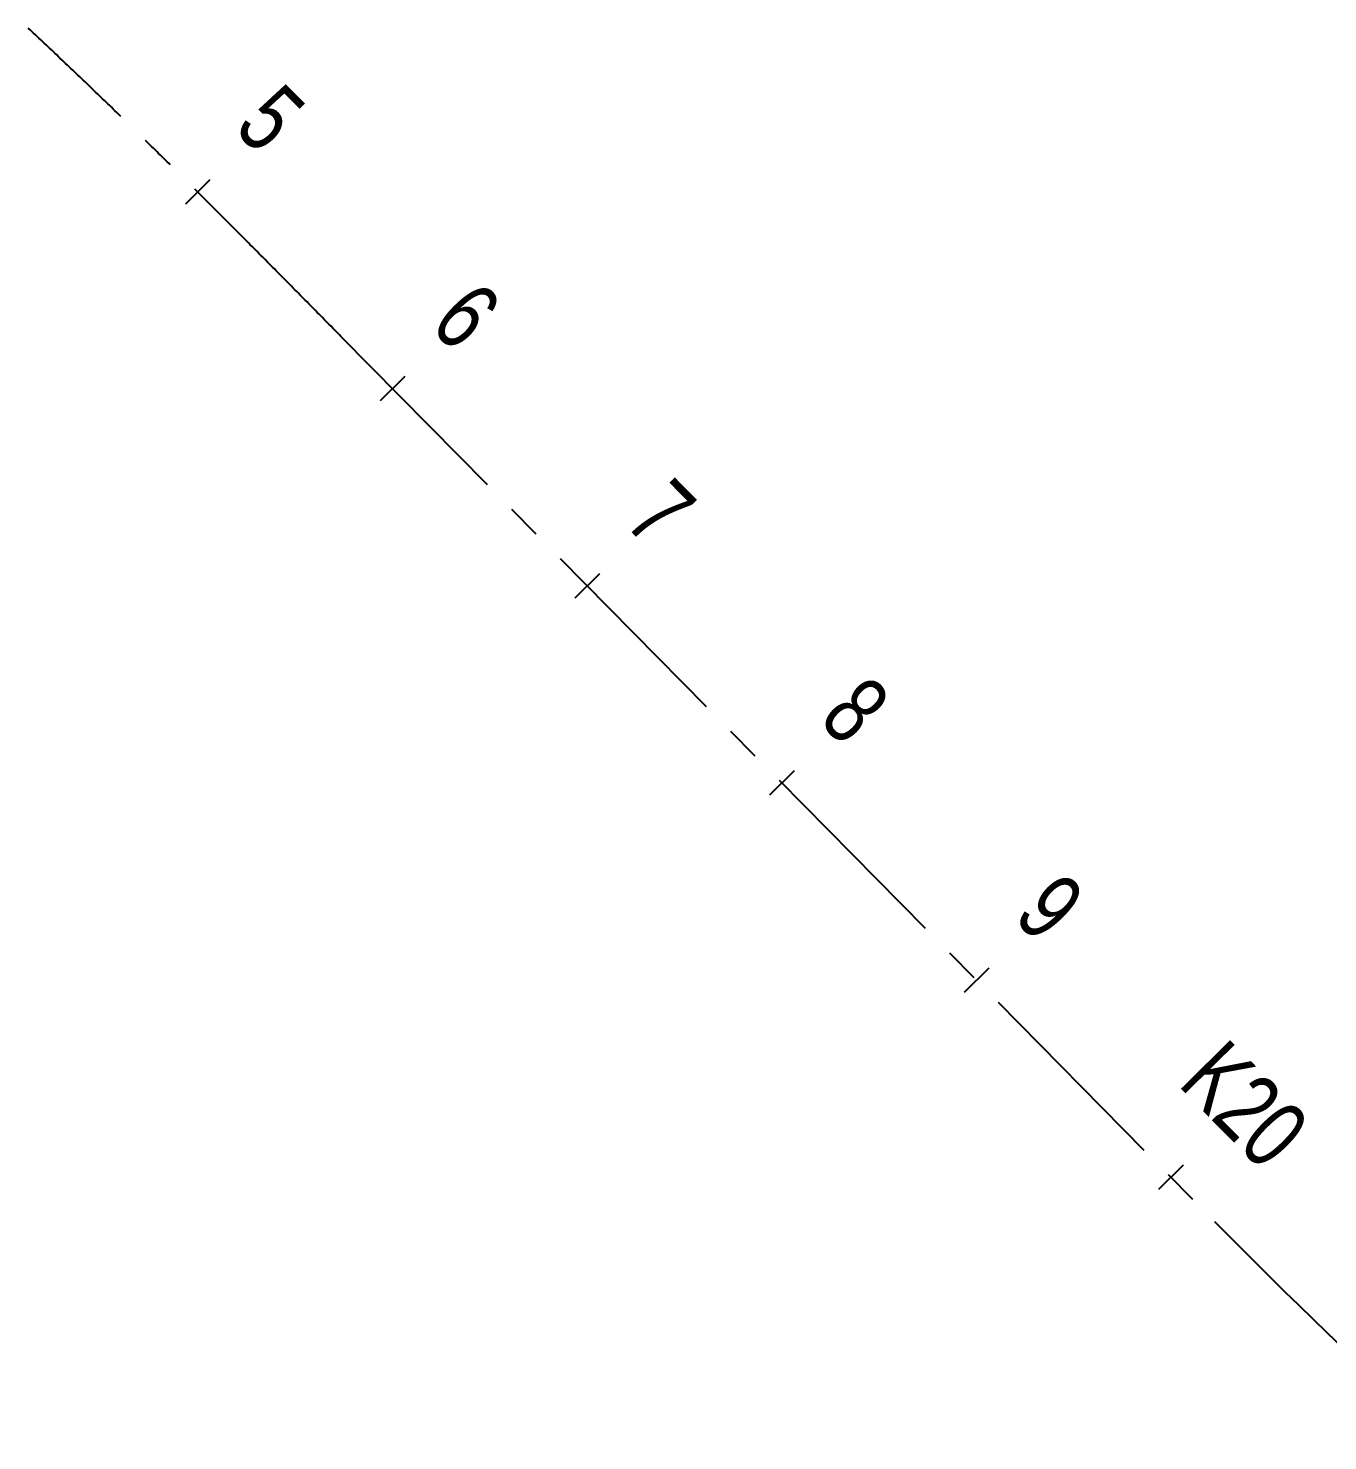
# Model space of a CAD drawing. Header units: millimetres. Extents: x 29316 to 52938, y 29851 to 35526.
# Drawn here: x 48420 to 48889, y 32344 to 32853 of the extents above; entities that cross this region are included whole.
import ezdxf
from ezdxf.enums import TextEntityAlignment as Align

# ---------------------------------------------------------------- set-up
doc = ezdxf.new("R2010")
doc.units = ezdxf.units.MM
doc.header["$MEASUREMENT"] = 0
doc.linetypes.add('CENTER2', pattern=[1.125, 0.75, -0.125, 0.125, -0.125])
doc.layers.get('0').update_dxf_attribs({"linetype": 'CONTINUOUS'})
doc.layers.add('标注_桩号', color=2, linetype='CONTINUOUS')
doc.styles.get("Standard").update_dxf_attribs({"font": 'rc9.shx', "width": 0.75, "height": 6, "bigfont": 'hztxt.shx'})

msp = doc.modelspace()

# ---------------------------------------------------------------- linework, layer by layer
at = {"color": 1, "linetype": 'CENTER2', "ltscale": 100}
msp.add_line((48532.69, 32742.05), (48847.94, 32422.62), dxfattribs=at)
at = {"color": 1, "linetype": 'CENTER2', "ltscale": 100, "flags": 128}
msp.add_lwpolyline([(48532.69, 32742.05), (48532.07, 32742.68), (48531.46, 32743.3), (48530.84, 32743.93), (48530.22, 32744.56), (48529.6, 32745.19), (48528.98, 32745.81), (48528.36, 32746.44), (48527.74, 32747.07), (48527.12, 32747.7), (48526.5, 32748.32), (48525.88, 32748.95), (48525.26, 32749.58), (48524.64, 32750.2), (48524.02, 32750.83), (48523.41, 32751.46), (48522.79, 32752.09), (48522.17, 32752.71), (48521.55, 32753.34), (48520.93, 32753.97), (48520.31, 32754.6), (48519.69, 32755.22), (48519.07, 32755.85), (48518.45, 32756.48), (48517.83, 32757.1), (48517.21, 32757.73), (48516.59, 32758.36), (48515.97, 32758.98), (48515.35, 32759.61), (48514.73, 32760.24), (48514.11, 32760.86), (48513.49, 32761.49), (48512.87, 32762.12), (48512.25, 32762.74), (48511.63, 32763.37), (48511.01, 32764), (48510.39, 32764.62), (48509.77, 32765.25), (48509.15, 32765.88), (48508.53, 32766.5), (48507.91, 32767.13), (48507.29, 32767.75), (48506.67, 32768.38), (48506.05, 32769.01), (48505.43, 32769.63), (48504.81, 32770.26), (48504.19, 32770.88), (48503.56, 32771.51), (48502.94, 32772.13), (48502.32, 32772.76), (48501.7, 32773.39), (48501.08, 32774.01), (48500.46, 32774.64), (48499.84, 32775.26), (48499.22, 32775.89), (48498.59, 32776.51), (48497.97, 32777.14), (48497.35, 32777.76), (48496.73, 32778.39), (48496.11, 32779.01), (48495.48, 32779.64), (48494.86, 32780.26), (48494.24, 32780.88), (48493.62, 32781.51), (48493, 32782.13), (48492.37, 32782.76), (48491.75, 32783.38), (48491.13, 32784), (48490.5, 32784.63), (48489.88, 32785.25), (48489.26, 32785.87), (48488.64, 32786.5), (48488.01, 32787.12), (48487.39, 32787.74), (48486.77, 32788.37), (48486.14, 32788.99), (48485.52, 32789.61), (48484.89, 32790.24), (48484.27, 32790.86), (48483.65, 32791.48), (48483.02, 32792.1), (48482.4, 32792.73), (48481.77, 32793.35), (48481.15, 32793.97), (48480.52, 32794.59), (48479.9, 32795.21), (48479.27, 32795.83), (48478.65, 32796.46), (48478.02, 32797.08), (48477.4, 32797.7), (48476.77, 32798.32), (48476.15, 32798.94), (48475.52, 32799.56), (48474.89, 32800.18), (48474.27, 32800.8), (48473.64, 32801.42), (48473.01, 32802.04), (48472.39, 32802.66), (48471.76, 32803.28), (48471.13, 32803.9), (48470.51, 32804.52), (48469.88, 32805.14), (48469.25, 32805.76), (48468.62, 32806.38), (48468, 32807), (48467.37, 32807.61), (48466.74, 32808.23), (48466.11, 32808.85), (48465.48, 32809.47), (48464.85, 32810.09), (48464.23, 32810.71), (48463.6, 32811.32), (48462.97, 32811.94), (48462.34, 32812.56), (48461.71, 32813.17), (48461.08, 32813.79), (48460.45, 32814.41), (48459.82, 32815.02), (48459.19, 32815.64), (48458.56, 32816.26), (48457.93, 32816.87), (48457.3, 32817.49), (48456.67, 32818.1), (48456.03, 32818.72), (48455.4, 32819.33), (48454.77, 32819.95), (48454.14, 32820.56), (48453.51, 32821.18), (48452.88, 32821.79), (48452.24, 32822.41), (48451.61, 32823.02), (48450.98, 32823.63), (48450.34, 32824.25), (48449.71, 32824.86), (48449.08, 32825.47), (48448.44, 32826.09), (48447.81, 32826.7), (48447.18, 32827.31), (48446.54, 32827.92), (48445.91, 32828.53), (48445.27, 32829.15), (48444.64, 32829.76), (48444, 32830.37), (48443.37, 32830.98), (48442.73, 32831.59), (48442.09, 32832.2), (48441.46, 32832.81), (48440.82, 32833.42), (48440.19, 32834.03), (48439.55, 32834.64), (48438.91, 32835.25), (48438.27, 32835.86), (48437.64, 32836.47), (48437, 32837.07), (48436.36, 32837.68), (48435.72, 32838.29), (48435.08, 32838.9), (48434.45, 32839.51), (48433.81, 32840.11), (48433.17, 32840.72), (48432.53, 32841.33), (48431.89, 32841.93), (48431.25, 32842.54), (48430.61, 32843.14), (48429.97, 32843.75), (48429.33, 32844.36), (48428.69, 32844.96), (48428.04, 32845.57), (48427.4, 32846.17), (48426.76, 32846.77), (48426.12, 32847.38), (48425.48, 32847.98), (48424.83, 32848.59), (48424.19, 32849.19), (48423.55, 32849.79), (48422.9, 32850.39), (48422.26, 32851), (48421.62, 32851.6), (48420.97, 32852.2), (48420.33, 32852.8), (48419.68, 32853.4), (48419.68, 32853.4)], dxfattribs=at)
at = {"color": 1, "linetype": 'CENTER2', "ltscale": 100}
msp.add_arc((50385.34, 33939.87), 2160.01, 224.62225, 227.65118, dxfattribs=at)
at = {"layer": '标注_桩号'}
for p, q in [((48485.22, 32798.73), (48476.4, 32789.87)), ((48555.66, 32727.67), (48546.77, 32718.89)), ((48625.91, 32656.5), (48617.01, 32647.72)), ((48696.15, 32585.32), (48687.25, 32576.54)), ((48766.39, 32514.15), (48757.49, 32505.37)), ((48836.63, 32442.97), (48827.74, 32434.19))]:
    msp.add_line(p, q, dxfattribs=at)

# ---------------------------------------------------------------- texts
at = {"layer": '标注_桩号', "width": 0.75}
for s, rotation, p in [('5', 315.14, (48498.45, 32812.02)), ('6', 314.6222, (48569.01, 32740.84)), ('7', 314.6222, (48639.25, 32669.67)), ('8', 314.6222, (48709.49, 32598.49)), ('9', 314.6222, (48779.74, 32527.32)), ('K20', 314.6222, (48849.98, 32456.14))]:
    msp.add_text(s, height=25, rotation=rotation, dxfattribs=at).set_placement(p, align=Align.CENTER)

doc.saveas('drawing.dxf')
